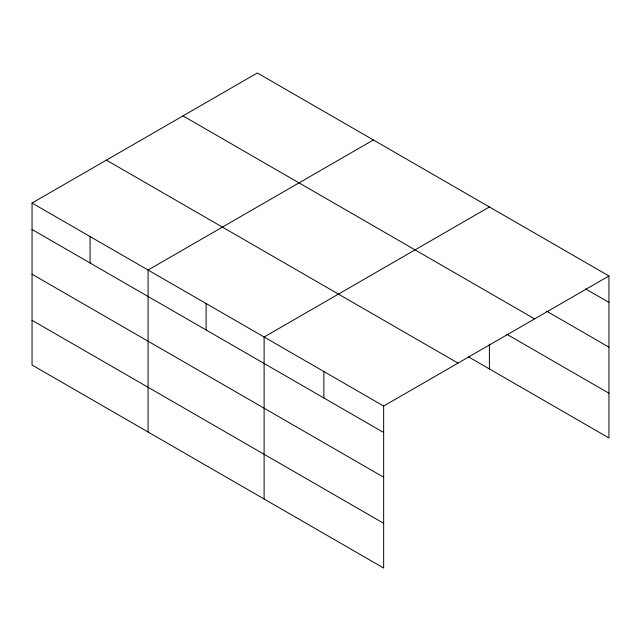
<?xml version="1.0" encoding="UTF-8"?>
<svg xmlns="http://www.w3.org/2000/svg" width="641" height="641" viewBox="0 0 641 641"><rect width="100%" height="100%" fill="white"/><g stroke="black" fill="none" stroke-linecap="round" stroke-linejoin="round"><path stroke-width="0.96" d="M383.655 477.216L383.655 406.041L32.05 203.045L32.05 365.025L383.655 568.03L383.655 477.216L32.05 274.22M32.05 203.045L257.345 72.97L608.95 275.975L608.95 437.955L468.619 356.941M373.374 139.962L148.079 270.029L148.079 432.018M489.403 206.955L264.108 337.022L264.108 499.01M383.655 406.041L608.95 275.975M585.562 288.915L608.95 302.424M546.581 311.141L608.95 347.15M182.997 115.893L534.602 318.897M506.727 334.217L608.95 393.229M106.398 160.122L458.003 363.118M32.05 229.494L383.655 432.491M32.05 320.3L383.655 523.304M489.403 344.089L489.403 368.936M323.881 371.532L323.881 397.981M206.098 303.53L206.098 329.979M90.069 236.537L90.069 262.986"/></g></svg>
